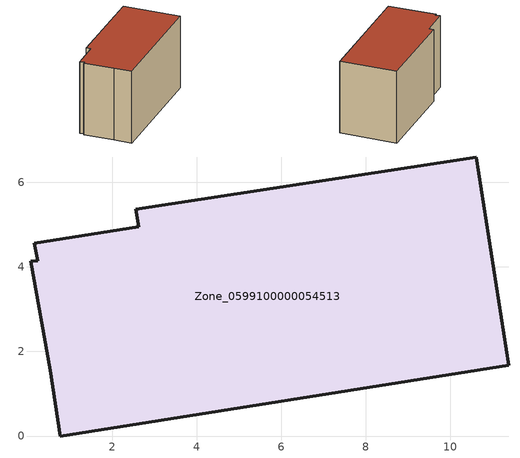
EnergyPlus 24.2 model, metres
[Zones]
Zone_0599100000054513
 floor ground (C_G): 0.54,1.55 0.07,4.13 0.24,4.14 0.17,4.56 2.63,4.95 2.56,5.37 10.61,6.6 11.39,1.67 0.78,0 z0
 wall outside (C_F): 0.78,0 11.39,1.67 10.61,6.6 2.56,5.37 2.63,4.95 0.17,4.56 0.24,4.14 0.07,4.13 0.54,1.55 0.78,0 z0:6.51
 roof outside (C_R): 0.07,4.13 0.54,1.55 0.78,0 11.39,1.67 10.61,6.6 2.56,5.37 2.63,4.95 0.17,4.56 0.24,4.14 z6.51
[BUILDING]
Pand.0599100000054513: North Axis=0; Terrain=City; Loads Convergence Tolerance Value=0.04; Temperature Convergence Tolerance Value=0.4; Solar Distribution=FullExterior; Maximum Number of Warmup Days=25; Minimum Number of Warmup Days=1
[Site:Location]
Rotterdam.The.Hague.AP_ZH_NLD Design_Conditions: Latitude=51.96; Longitude=4.45; Time Zone=1; Elevation=-4.5
[SITE:GROUNDTEMPERATURE:BUILDINGSURFACE]
18, 18, 18, 18, 18, 18, 18, 18, 18, 18, 18, 18
[MATERIAL] Thermal Absorptance=0.9; Solar Absorptance=0.7; Visible Absorptance=0.7
Name | Roughness | Thickness | Conductivity | Density | Specific Heat
G.TI.1946 | MediumSmooth | 0.15 | 1 | 540 | 1210
F.TI.1946 | Rough | 0.3 | 0.857143 | 1920 | 840
R.TI.1946 | MediumRough | 0.2 | 0.1 | 1500 | 1000
[CONSTRUCTION]
C_G: G.TI.1946
C_F: F.TI.1946
C_R: R.TI.1946
[ZONE]
Zone_0599100000054513: Type=1; Multiplier=1; Ceiling Height=Autocalculate; Volume=Autocalculate; Floor Area=autocalculate; Part of Total Floor Area=Yes
[ZONEINFILTRATION:DESIGNFLOWRATE]
Infil_Zone_0599100000054513: Zone or ZoneList or Space or SpaceList=Zone_0599100000054513; Schedule=AlwaysOn; Design Flow Rate Calculation Method=Flow/Area; Flow Rate per Floor Area=0.003; Constant Term Coefficient=1; Temperature Term Coefficient=0; Velocity Term Coefficient=0; Velocity Squared Term Coefficient=0
[HVACTEMPLATE:ZONE:IDEALLOADSAIRSYSTEM]
Zone_0599100000054513: Maximum Heating Supply Air Temperature=50; Minimum Cooling Supply Air Temperature=13; Maximum Heating Supply Air Humidity Ratio=0.0156; Minimum Cooling Supply Air Humidity Ratio=0.0077; Heating Limit=NoLimit; Cooling Limit=NoLimit; Dehumidification Control Type=ConstantSensibleHeatRatio; Cooling Sensible Heat Ratio=0.7; Dehumidification Setpoint=60; Humidification Control Type=None; Humidification Setpoint=30; Outdoor Air Method=None; Outdoor Air Flow Rate per Person=0.00944; Outdoor Air Flow Rate per Zone Floor Area=0; Outdoor Air Flow Rate per Zone=0; Demand Controlled Ventilation Type=None; Outdoor Air Economizer Type=NoEconomizer; Heat Recovery Type=None; Sensible Heat Recovery Effectiveness=0.7; Latent Heat Recovery Effectiveness=0.65
[ZONECONTROL:THERMOSTAT]
ThermostatControl_Zone_0599100000054513: Zone or ZoneList=Zone_0599100000054513; Control Type Schedule=DualSetpointControlType; Control 1=Thermostat_Zone_0599100000054513; Temperature Difference Between Cutout And Setpoint=0
[THERMOSTATSETPOINT:DUALSETPOINT]
Thermostat_Zone_0599100000054513: Heating Setpoint Temperature Schedule=HeatingSetpoint_Zone_0599100000054513; Cooling Setpoint Temperature Schedule=CoolingSetpoint_Zone_0599100000054513
[SCHEDULE:COMPACT]
HeatingSetpoint_Zone_0599100000054513: Through: 12/31, For: AllDays, Until: 24:00, 21
CoolingSetpoint_Zone_0599100000054513: Through: 12/31, For: AllDays, Until: 24:00, 24
DualSetpointControlType: Through: 12/31, For: AllDays, Until: 24:00, 4
AlwaysOn: Through: 12/31, For: AllDays, Until: 24:00, 1
